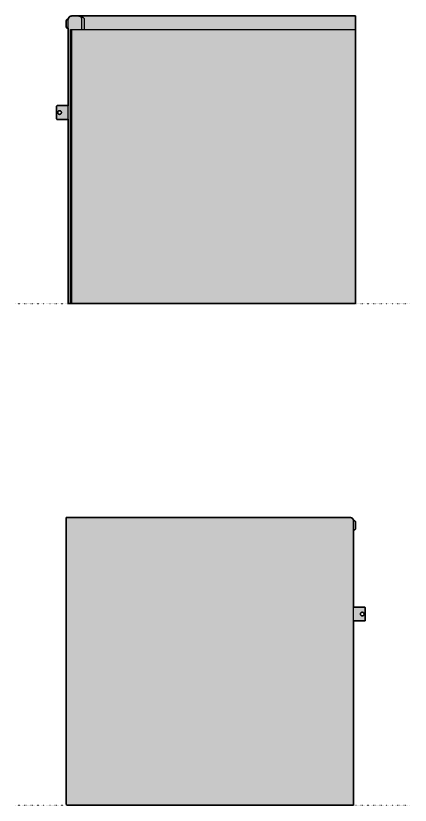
# Model space of a CAD drawing. Header units: millimetres. Extents: x 0 to 780, y -446 to 251.
# Drawn here: x 0 to 343, y -437 to 251 of the extents above; entities that cross this region are included whole.
import ezdxf

# ---------------------------------------------------------------- set-up
doc = ezdxf.new("R2010")
doc.units = ezdxf.units.MM
doc.linetypes.add('Dots', pattern=[1, 0, -1])
doc.layers.add('Blocks', color=7, linetype='Continuous')
doc.layers.add('Blocks$Fill', color=7, linetype='Continuous', true_color=0xffffff)
for name, color, linetype, lineweight, true_color in [('Blocks$Inner', 7, 'Continuous', 25, 0x007f00), ('Blocks$Outline', 7, 'Continuous', 35, 0xff3f3f), ('Groud', 7, 'Dots', 25, 0x243775)]:
    doc.layers.add(name, color=color, linetype=linetype, lineweight=lineweight, true_color=true_color)

# ---------------------------------------------------------------- blocks, each defined once
blk = doc.blocks.new('LBM Corner Table Lamp Back')
at = {"layer": 'Blocks$Fill'}
h = blk.add_hatch(color=256, dxfattribs=at)
h.paths.add_polyline_path([(44.22, 250.5), (44.22, 250.5), (44.21, 250.5), (44.2, 250.5), (44.2, 250.5), (44.19, 250.5), (44.18, 250.5), (44.18, 250.5), (44.17, 250.49), (44.16, 250.49), (44.16, 250.49), (44.15, 250.49), (44.14, 250.49), (44.13, 250.49), (44.13, 250.48), (44.12, 250.48), (44.11, 250.48), (44.11, 250.48), (44.1, 250.47), (44.09, 250.47), (44.09, 250.47), (44.08, 250.46), (44.07, 250.46), (44.07, 250.46), (44.06, 250.45), (44.05, 250.45), (44.05, 250.44), (44.04, 250.44), (44.04, 250.43), (44.03, 250.43), (44.02, 250.42), (44.02, 250.42), (44.01, 250.41), (44.01, 250.41), (44, 250.4), (44, 250.4), (43.99, 250.39), (43.99, 250.38), (43.98, 250.38), (43.98, 250.37), (43.97, 250.36), (43.97, 250.36), (43.97, 250.35), (43.96, 250.34), (43.96, 250.34), (43.95, 250.33), (43.95, 250.32), (43.95, 250.32), (43.95, 250.31), (43.94, 250.3), (43.94, 250.3), (43.94, 250.29), (43.94, 250.28), (43.93, 250.28), (43.93, 250.27), (43.93, 250.26), (43.93, 250.25), (43.93, 250.25), (43.93, 250.24), (43.93, 250.23), (43.93, 250.23), (43.92, 250.22), (43.92, 250.21), (43.92, 250.21), (43.92, 250.2), (43.92, 250.05), (43.92, 247.36), (43.92, 1), (43.92, 0.98), (43.93, 0.95), (43.93, 0.93), (43.93, 0.91), (43.93, 0.88), (43.93, 0.86), (43.94, 0.84), (43.94, 0.81), (43.95, 0.79), (43.95, 0.77), (43.96, 0.74), (43.96, 0.72), (43.97, 0.7), (43.98, 0.67), (43.99, 0.65), (44, 0.63), (44.01, 0.6), (44.02, 0.58), (44.03, 0.56), (44.04, 0.54), (44.05, 0.51), (44.06, 0.49), (44.08, 0.47), (44.09, 0.45), (44.1, 0.43), (44.12, 0.41), (44.14, 0.39), (44.15, 0.36), (44.17, 0.34), (44.19, 0.32), (44.21, 0.31), (44.22, 0.29), (44.24, 0.27), (44.26, 0.25), (44.28, 0.24), (44.3, 0.22), (44.31, 0.21), (44.33, 0.19), (44.35, 0.18), (44.37, 0.17), (44.39, 0.15), (44.41, 0.14), (44.44, 0.13), (44.46, 0.12), (44.48, 0.1), (44.5, 0.09), (44.52, 0.08), (44.55, 0.07), (44.57, 0.07), (44.59, 0.06), (44.62, 0.05), (44.64, 0.04), (44.66, 0.03), (44.69, 0.03), (44.71, 0.02), (44.73, 0.02), (44.76, 0.01), (44.78, 0.01), (44.81, 0.01), (44.83, 0), (44.85, 0), (44.88, 0), (44.9, 0), (44.92, 0), (291.92, 0), (293.92, 0), (293.92, 160.63), (293.93, 160.63), (293.93, 160.62), (293.93, 160.61), (293.93, 160.61), (293.93, 160.6), (293.93, 160.59), (293.93, 160.59), (293.93, 160.58), (293.94, 160.57), (293.94, 160.57), (293.94, 160.56), (293.94, 160.55), (293.95, 160.55), (293.95, 160.54), (293.95, 160.53), (293.95, 160.53), (293.96, 160.52), (293.96, 160.52), (293.96, 160.51), (293.97, 160.5), (293.97, 160.5), (293.98, 160.49), (293.98, 160.49), (293.98, 160.48), (293.99, 160.47), (293.99, 160.47), (294, 160.46), (294, 160.46), (294.01, 160.45), (294.01, 160.45), (294.02, 160.44), (294.02, 160.44), (294.03, 160.43), (294.03, 160.43), (294.04, 160.42), (294.05, 160.42), (294.05, 160.41), (294.06, 160.41), (294.06, 160.41), (294.07, 160.4), (294.08, 160.4), (294.08, 160.39), (294.09, 160.39), (294.09, 160.39), (294.1, 160.39), (294.11, 160.38), (294.11, 160.38), (294.12, 160.38), (294.13, 160.38), (294.13, 160.37), (294.14, 160.37), (294.15, 160.37), (294.15, 160.37), (294.16, 160.37), (294.17, 160.36), (294.17, 160.36), (294.18, 160.36), (294.19, 160.36), (294.19, 160.36), (294.2, 160.36), (294.21, 160.36), (294.21, 160.36), (294.22, 160.36), (294.22, 160.36), (303.42, 160.36), (303.44, 160.36), (303.45, 160.36), (303.46, 160.36), (303.47, 160.36), (303.48, 160.36), (303.49, 160.36), (303.5, 160.37), (303.52, 160.37), (303.53, 160.37), (303.54, 160.37), (303.55, 160.38), (303.56, 160.38), (303.57, 160.38), (303.59, 160.39), (303.6, 160.39), (303.61, 160.39), (303.62, 160.4), (303.63, 160.4), (303.64, 160.41), (303.65, 160.42), (303.66, 160.42), (303.68, 160.43), (303.69, 160.43), (303.7, 160.44), (303.71, 160.45), (303.72, 160.46), (303.73, 160.46), (303.74, 160.47), (303.75, 160.48), (303.76, 160.49), (303.77, 160.5), (303.78, 160.51), (303.79, 160.51), (303.8, 160.52), (303.8, 160.53), (303.81, 160.54), (303.82, 160.55), (303.83, 160.56), (303.84, 160.57), (303.84, 160.59), (303.85, 160.6), (303.86, 160.61), (303.86, 160.62), (303.87, 160.63), (303.87, 160.64), (303.88, 160.65), (303.88, 160.66), (303.89, 160.68), (303.89, 160.69), (303.9, 160.7), (303.9, 160.71), (303.9, 160.72), (303.91, 160.73), (303.91, 160.74), (303.91, 160.76), (303.92, 160.77), (303.92, 160.78), (303.92, 160.79), (303.92, 160.8), (303.92, 160.81), (303.92, 160.83), (303.92, 160.84), (303.92, 160.85), (303.92, 160.86), (303.92, 171.86), (303.92, 171.87), (303.92, 171.88), (303.92, 171.89), (303.92, 171.9), (303.92, 171.92), (303.92, 171.93), (303.92, 171.94), (303.92, 171.95), (303.91, 171.96), (303.91, 171.97), (303.91, 171.99), (303.9, 172), (303.9, 172.01), (303.9, 172.02), (303.89, 172.03), (303.89, 172.04), (303.88, 172.05), (303.88, 172.07), (303.87, 172.08), (303.87, 172.09), (303.86, 172.1), (303.86, 172.11), (303.85, 172.12), (303.84, 172.13), (303.84, 172.14), (303.83, 172.15), (303.82, 172.16), (303.81, 172.17), (303.8, 172.18), (303.8, 172.19), (303.79, 172.2), (303.78, 172.21), (303.77, 172.22), (303.76, 172.23), (303.75, 172.24), (303.74, 172.25), (303.73, 172.26), (303.72, 172.26), (303.71, 172.27), (303.7, 172.28), (303.69, 172.28), (303.68, 172.29), (303.66, 172.3), (303.65, 172.3), (303.64, 172.31), (303.63, 172.31), (303.62, 172.32), (303.61, 172.32), (303.6, 172.33), (303.59, 172.33), (303.57, 172.34), (303.56, 172.34), (303.55, 172.34), (303.54, 172.35), (303.53, 172.35), (303.52, 172.35), (303.5, 172.35), (303.49, 172.35), (303.48, 172.36), (303.47, 172.36), (303.46, 172.36), (303.45, 172.36), (303.44, 172.36), (303.42, 172.36), (294.22, 172.36), (294.22, 172.36), (294.21, 172.36), (294.2, 172.36), (294.2, 172.36), (294.19, 172.36), (294.18, 172.36), (294.18, 172.36), (294.17, 172.35), (294.16, 172.35), (294.16, 172.35), (294.15, 172.35), (294.14, 172.35), (294.14, 172.35), (294.13, 172.34), (294.12, 172.34), (294.12, 172.34), (294.11, 172.34), (294.1, 172.33), (294.1, 172.33), (294.09, 172.33), (294.08, 172.32), (294.08, 172.32), (294.07, 172.32), (294.06, 172.31), (294.06, 172.31), (294.05, 172.31), (294.05, 172.3), (294.04, 172.3), (294.03, 172.29), (294.03, 172.29), (294.02, 172.28), (294.02, 172.28), (294.01, 172.27), (294.01, 172.27), (294, 172.26), (294, 172.25), (293.99, 172.25), (293.99, 172.24), (293.98, 172.24), (293.98, 172.23), (293.97, 172.23), (293.97, 172.22), (293.97, 172.21), (293.96, 172.21), (293.96, 172.2), (293.96, 172.19), (293.95, 172.19), (293.95, 172.18), (293.95, 172.17), (293.94, 172.17), (293.94, 172.16), (293.94, 172.15), (293.94, 172.15), (293.93, 172.14), (293.93, 172.13), (293.93, 172.13), (293.93, 172.12), (293.93, 172.11), (293.93, 172.11), (293.93, 172.1), (293.93, 172.09), (293.93, 172.09), (293.92, 172.08), (293.92, 172.07), (293.92, 239.78), (293.93, 239.78), (293.93, 239.77), (293.93, 239.77), (293.93, 239.76), (293.93, 239.76), (293.93, 239.76), (293.93, 239.75), (293.93, 239.75), (293.93, 239.74), (293.93, 239.74), (293.93, 239.73), (293.94, 239.73), (293.94, 239.73), (293.94, 239.72), (293.94, 239.72), (293.94, 239.71), (293.95, 239.71), (293.95, 239.7), (293.95, 239.7), (293.95, 239.7), (293.96, 239.69), (293.96, 239.69), (293.96, 239.68), (293.96, 239.68), (293.97, 239.68), (293.97, 239.67), (293.97, 239.67), (293.98, 239.67), (293.98, 239.66), (293.98, 239.66), (293.99, 239.65), (293.99, 239.65), (293.99, 239.65), (294, 239.65), (294, 239.64), (294.01, 239.64), (294.01, 239.64), (294.01, 239.63), (294.02, 239.63), (294.02, 239.63), (294.03, 239.63), (294.03, 239.62), (294.03, 239.62), (294.04, 239.62), (294.04, 239.62), (294.05, 239.62), (294.05, 239.61), (294.06, 239.61), (294.06, 239.61), (294.06, 239.61), (294.07, 239.61), (294.07, 239.61), (294.08, 239.61), (294.08, 239.6), (294.09, 239.6), (294.09, 239.6), (294.09, 239.6), (294.1, 239.6), (294.1, 239.6), (294.11, 239.6), (294.11, 239.6), (294.12, 239.6), (294.12, 239.6), (294.12, 239.6), (294.27, 239.6), (294.3, 239.6), (294.33, 239.6), (294.36, 239.6), (294.39, 239.61), (294.42, 239.61), (294.44, 239.61), (294.47, 239.62), (294.5, 239.62), (294.53, 239.63), (294.56, 239.63), (294.59, 239.64), (294.62, 239.65), (294.65, 239.66), (294.68, 239.67), (294.71, 239.68), (294.73, 239.69), (294.76, 239.7), (294.79, 239.71), (294.82, 239.73), (294.85, 239.74), (294.88, 239.75), (294.9, 239.77), (294.93, 239.79), (294.96, 239.8), (294.98, 239.82), (295.01, 239.84), (295.04, 239.86), (295.06, 239.88), (295.09, 239.9), (295.11, 239.92), (295.13, 239.94), (295.16, 239.97), (295.18, 239.99), (295.2, 240.01), (295.22, 240.04), (295.24, 240.06), (295.26, 240.09), (295.28, 240.11), (295.3, 240.14), (295.32, 240.17), (295.34, 240.19), (295.35, 240.22), (295.37, 240.25), (295.38, 240.28), (295.4, 240.3), (295.41, 240.33), (295.42, 240.36), (295.44, 240.39), (295.45, 240.42), (295.46, 240.45), (295.47, 240.48), (295.48, 240.51), (295.48, 240.54), (295.49, 240.56), (295.5, 240.59), (295.5, 240.62), (295.51, 240.65), (295.51, 240.68), (295.52, 240.71), (295.52, 240.74), (295.52, 240.77), (295.52, 240.79), (295.52, 240.82), (295.52, 240.85), (295.52, 246.35), (295.52, 246.38), (295.52, 246.41), (295.52, 246.43), (295.52, 246.46), (295.52, 246.49), (295.51, 246.52), (295.51, 246.55), (295.5, 246.58), (295.5, 246.61), (295.49, 246.64), (295.48, 246.66), (295.48, 246.69), (295.47, 246.72), (295.46, 246.75), (295.45, 246.78), (295.44, 246.81), (295.42, 246.84), (295.41, 246.87), (295.4, 246.9), (295.38, 246.92), (295.37, 246.95), (295.35, 246.98), (295.34, 247.01), (295.32, 247.03), (295.3, 247.06), (295.28, 247.09), (295.26, 247.11), (295.24, 247.14), (295.22, 247.16), (295.2, 247.19), (295.18, 247.21), (295.16, 247.23), (295.13, 247.26), (295.11, 247.28), (295.09, 247.3), (295.06, 247.32), (295.04, 247.34), (295.01, 247.36), (294.98, 247.38), (294.96, 247.4), (294.93, 247.41), (294.9, 247.43), (294.88, 247.45), (294.85, 247.46), (294.82, 247.47), (294.79, 247.49), (294.76, 247.5), (294.73, 247.51), (294.71, 247.52), (294.68, 247.53), (294.65, 247.54), (294.62, 247.55), (294.59, 247.56), (294.56, 247.57), (294.53, 247.57), (294.5, 247.58), (294.47, 247.58), (294.44, 247.59), (294.42, 247.59), (294.39, 247.59), (294.36, 247.6), (294.33, 247.6), (294.3, 247.6), (294.27, 247.6), (294.12, 247.6), (294.12, 247.6), (294.12, 247.6), (294.11, 247.6), (294.11, 247.6), (294.1, 247.6), (294.1, 247.6), (294.09, 247.6), (294.09, 247.6), (294.08, 247.6), (294.08, 247.6), (294.08, 247.59), (294.07, 247.59), (294.07, 247.59), (294.06, 247.59), (294.06, 247.59), (294.05, 247.59), (294.05, 247.59), (294.04, 247.58), (294.04, 247.58), (294.04, 247.58), (294.03, 247.58), (294.03, 247.57), (294.02, 247.57), (294.02, 247.57), (294.01, 247.57), (294.01, 247.56), (294.01, 247.56), (294, 247.56), (294, 247.55), (293.99, 247.55), (293.99, 247.55), (293.99, 247.55), (293.98, 247.54), (293.98, 247.54), (293.98, 247.53), (293.97, 247.53), (293.97, 247.53), (293.97, 247.52), (293.96, 247.52), (293.96, 247.51), (293.96, 247.51), (293.95, 247.51), (293.95, 247.5), (293.95, 247.5), (293.95, 247.49), (293.95, 247.49), (293.94, 247.48), (293.94, 247.48), (293.94, 247.48), (293.94, 247.47), (293.94, 247.47), (293.93, 247.46), (293.93, 247.46), (293.93, 247.45), (293.93, 247.45), (293.93, 247.44), (293.93, 247.44), (293.93, 247.44), (293.93, 247.43), (293.93, 247.43), (293.93, 247.42), (293.92, 247.42), (293.92, 247.41), (293.92, 247.41), (293.92, 247.47), (293.92, 247.54), (293.92, 247.6), (293.91, 247.66), (293.9, 247.73), (293.89, 247.79), (293.88, 247.86), (293.87, 247.92), (293.86, 247.99), (293.84, 248.06), (293.83, 248.12), (293.81, 248.19), (293.79, 248.25), (293.77, 248.32), (293.75, 248.38), (293.72, 248.45), (293.7, 248.51), (293.67, 248.58), (293.64, 248.64), (293.61, 248.7), (293.58, 248.77), (293.54, 248.83), (293.51, 248.89), (293.47, 248.95), (293.43, 249.01), (293.39, 249.07), (293.35, 249.13), (293.31, 249.19), (293.26, 249.24), (293.22, 249.3), (293.17, 249.35), (293.12, 249.41), (293.07, 249.46), (293.02, 249.51), (292.97, 249.56), (292.92, 249.61), (292.86, 249.65), (292.81, 249.7), (292.75, 249.74), (292.69, 249.79), (292.64, 249.83), (292.58, 249.87), (292.52, 249.91), (292.46, 249.94), (292.4, 249.98), (292.34, 250.01), (292.27, 250.04), (292.21, 250.07), (292.15, 250.1), (292.08, 250.13), (292.02, 250.16), (291.96, 250.18), (291.89, 250.2), (291.83, 250.22), (291.77, 250.24), (291.7, 250.26), (291.64, 250.28), (291.57, 250.29), (291.51, 250.31), (291.45, 250.32), (291.38, 250.33), (291.32, 250.34), (291.26, 250.35), (291.19, 250.35), (290.38, 250.42), (289.56, 250.46), (288.74, 250.49), (287.92, 250.5)], flags=0)
h.paths.add_polyline_path([(301.42, 164.76), (301.23, 164.78), (301.16, 164.79), (301.1, 164.8), (301.06, 164.81), (301.03, 164.81), (301, 164.82), (300.97, 164.83), (300.94, 164.84), (300.91, 164.85), (300.87, 164.86), (300.84, 164.87), (300.81, 164.88), (300.78, 164.89), (300.75, 164.9), (300.72, 164.92), (300.69, 164.93), (300.66, 164.95), (300.64, 164.96), (300.61, 164.98), (300.58, 165), (300.55, 165.02), (300.52, 165.04), (300.5, 165.05), (300.47, 165.07), (300.45, 165.09), (300.42, 165.11), (300.39, 165.14), (300.37, 165.16), (300.34, 165.18), (300.32, 165.2), (300.29, 165.23), (300.27, 165.25), (300.25, 165.27), (300.23, 165.3), (300.2, 165.33), (300.18, 165.35), (300.16, 165.38), (300.14, 165.4), (300.12, 165.43), (300.1, 165.46), (300.08, 165.49), (300.07, 165.51), (300.05, 165.54), (300.03, 165.57), (300.01, 165.6), (300, 165.63), (299.98, 165.66), (299.97, 165.69), (299.95, 165.73), (299.94, 165.76), (299.93, 165.79), (299.92, 165.82), (299.91, 165.85), (299.9, 165.89), (299.89, 165.92), (299.88, 165.95), (299.87, 165.99), (299.86, 166.02), (299.85, 166.05), (299.85, 166.08), (299.84, 166.12), (299.84, 166.15), (299.83, 166.18), (299.83, 166.22), (299.83, 166.25), (299.83, 166.28), (299.82, 166.32), (299.82, 166.35), (299.82, 166.38), (299.83, 166.42), (299.83, 166.45), (299.83, 166.48), (299.83, 166.52), (299.84, 166.55), (299.84, 166.58), (299.84, 166.61), (299.85, 166.65), (299.86, 166.68), (299.86, 166.71), (299.87, 166.74), (299.88, 166.77), (299.89, 166.81), (299.9, 166.84), (299.91, 166.87), (299.92, 166.9), (299.93, 166.93), (299.94, 166.96), (299.95, 166.99), (299.97, 167.02), (299.98, 167.05), (299.99, 167.08), (300.01, 167.11), (300.03, 167.14), (300.04, 167.16), (300.06, 167.19), (300.08, 167.22), (300.09, 167.25), (300.11, 167.28), (300.13, 167.3), (300.15, 167.33), (300.17, 167.35), (300.19, 167.38), (300.21, 167.4), (300.23, 167.43), (300.26, 167.45), (300.28, 167.48), (300.3, 167.5), (300.33, 167.52), (300.35, 167.55), (300.38, 167.57), (300.4, 167.59), (300.43, 167.61), (300.46, 167.63), (300.48, 167.65), (300.51, 167.67), (300.54, 167.69), (300.57, 167.71), (300.6, 167.73), (300.63, 167.75), (300.65, 167.76), (300.68, 167.78), (300.71, 167.79), (300.75, 167.81), (300.78, 167.82), (300.81, 167.84), (300.84, 167.85), (300.87, 167.86), (300.9, 167.87), (300.94, 167.88), (300.97, 167.89), (301, 167.9), (301.03, 167.91), (301.07, 167.92), (301.1, 167.93), (301.13, 167.93), (301.17, 167.94), (301.2, 167.94), (301.23, 167.95), (301.27, 167.95), (301.3, 167.95), (301.33, 167.96), (301.37, 167.96), (301.4, 167.96), (301.43, 167.96), (301.47, 167.96), (301.5, 167.96), (301.53, 167.96), (301.57, 167.95), (301.6, 167.95), (301.63, 167.95), (301.66, 167.94), (301.7, 167.94), (301.73, 167.93), (301.76, 167.92), (301.79, 167.92), (301.83, 167.91), (301.86, 167.9), (301.89, 167.89), (301.92, 167.88), (301.95, 167.87), (301.98, 167.86), (302.01, 167.85), (302.04, 167.84), (302.07, 167.82), (302.1, 167.81), (302.13, 167.8), (302.16, 167.78), (302.19, 167.77), (302.21, 167.75), (302.24, 167.73), (302.27, 167.72), (302.3, 167.7), (302.33, 167.68), (302.35, 167.66), (302.38, 167.64), (302.41, 167.62), (302.43, 167.6), (302.46, 167.58), (302.48, 167.56), (302.51, 167.54), (302.53, 167.51), (302.56, 167.49), (302.58, 167.47), (302.6, 167.44), (302.62, 167.42), (302.65, 167.39), (302.67, 167.37), (302.69, 167.34), (302.71, 167.31), (302.73, 167.29), (302.75, 167.26), (302.77, 167.23), (302.78, 167.2), (302.8, 167.17), (302.82, 167.14), (302.84, 167.11), (302.85, 167.08), (302.87, 167.05), (302.88, 167.02), (302.89, 166.99), (302.91, 166.96), (302.92, 166.93), (302.93, 166.89), (302.94, 166.86), (302.95, 166.83), (302.96, 166.8), (302.97, 166.77), (302.98, 166.73), (302.99, 166.7), (302.99, 166.67), (303, 166.63), (303.01, 166.6), (303.01, 166.57), (303.01, 166.53), (303.02, 166.5), (303.02, 166.46), (303.02, 166.43), (303.02, 166.4), (303.02, 166.36), (303.02, 166.33), (303.02, 166.3), (303.02, 166.27), (303.02, 166.23), (303.02, 166.2), (303.01, 166.17), (303.01, 166.13), (303, 166.1), (303, 166.07), (302.99, 166.04), (302.98, 166.01), (302.98, 165.97), (302.97, 165.94), (302.96, 165.91), (302.95, 165.88), (302.94, 165.85), (302.93, 165.82), (302.92, 165.79), (302.91, 165.76), (302.89, 165.73), (302.88, 165.7), (302.87, 165.67), (302.85, 165.64), (302.84, 165.61), (302.82, 165.58), (302.81, 165.55), (302.79, 165.52), (302.77, 165.5), (302.75, 165.47), (302.74, 165.44), (302.72, 165.42), (302.7, 165.39), (302.68, 165.36), (302.65, 165.34), (302.63, 165.31), (302.61, 165.29), (302.59, 165.26), (302.57, 165.24), (302.54, 165.22), (302.52, 165.19), (302.49, 165.17), (302.47, 165.15), (302.44, 165.13), (302.42, 165.1), (302.39, 165.08), (302.36, 165.06), (302.34, 165.04), (302.31, 165.02), (302.28, 165.01), (302.25, 164.99), (302.22, 164.97), (302.19, 164.95), (302.16, 164.94), (302.13, 164.92), (302.1, 164.91), (302.07, 164.89), (302.04, 164.88), (302.01, 164.87), (301.97, 164.85), (301.94, 164.84), (301.91, 164.83), (301.88, 164.82), (301.85, 164.82), (301.82, 164.81), (301.79, 164.8), (301.77, 164.8), (301.71, 164.79), (301.65, 164.78), (301.54, 164.77)], flags=0)
at = {"layer": 'Blocks$Inner'}
for p, q in [((287.92, 250.5), (44.22, 250.5)), ((293.92, 247.4), (293.92, 247.36)), ((294.27, 247.6), (294.12, 247.6)), ((295.52, 240.85), (295.52, 246.35)), ((294.12, 239.6), (294.27, 239.6)), ((303.42, 172.36), (294.22, 172.36)), ((303.92, 160.86), (303.92, 171.86)), ((294.22, 160.36), (303.42, 160.36))]:
    blk.add_line(p, q, dxfattribs=at)
for points in [[(43.92, 250.2), (43.92, 250.05), (43.92, 247.36), (43.92, 1)], [(44.92, 0), (291.92, 0), (293.92, 0), (293.92, 247.36)]]:
    blk.add_lwpolyline(points, dxfattribs=at)
for centre, radius, start, end in [((44.22, 250.2), 0.3, 90, 180), ((287.92, 214.25), 36.25, 84.82342, 90), ((291.1, 249.35), 1, 84.84011, 95.15989), ((290.92, 247.36), 3, 0, 84.82342), ((294.12, 247.4), 0.2, 90, 180), ((294.27, 246.35), 1.25, 0, 90), ((294.27, 240.85), 1.25, 270, 360), ((294.12, 239.8), 0.2, 180, 270), ((294.22, 172.06), 0.3, 90, 180), ((303.42, 171.86), 0.5, 0, 90), ((294.22, 160.66), 0.3, 180, 270), ((303.42, 160.86), 0.5, 270, 0), ((44.92, 1), 1, 225.573, 270)]:
    blk.add_arc(centre, radius, start, end, dxfattribs=at)
blk.add_rational_spline([(291.01, 250.35), (289.47, 250.5), (287.92, 250.5)], [0.965546199976, 0.981619651615, 1], degree=2, dxfattribs=at)
for points, knots in [([(301.42, 164.76), (301.25, 164.78), (300.9, 164.81), (300.42, 165.08), (300.06, 165.47), (299.84, 165.97), (299.8, 166.52), (299.94, 167.03), (300.24, 167.48), (300.67, 167.81), (301.19, 167.97), (301.73, 167.96), (302.23, 167.77), (302.65, 167.44), (302.94, 166.97), (303.05, 166.44), (302.99, 165.9), (302.76, 165.42), (302.38, 165.04), (301.91, 164.8), (301.58, 164.77), (301.42, 164.76)], [0, 0, 0, 0, 0.052378, 0.10471, 0.158226, 0.212582, 0.265684, 0.317457, 0.369758, 0.423663, 0.47788, 0.530473, 0.582071, 0.634814, 0.68907, 0.742896, 0.795074, 0.846908, 0.900132, 0.954501, 1, 1, 1, 1]), ([(43.92, 1), (43.92, 0.87), (43.95, 0.75), (44.05, 0.51), (44.12, 0.39), (44.22, 0.29)], [1248.898735, 1248.898735, 1248.898735, 1248.898735, 1249.398735, 1249.398735, 1249.898735, 1249.898735, 1249.898735, 1249.898735])]:
    blk.add_open_spline(points, degree=3, knots=knots, dxfattribs=at)
at = {"layer": 'Blocks$Outline'}
for points in [[(43.92, 250.2), (43.92, 250.05)], [(43.92, 250.05), (43.92, 247.36)], [(43.92, 247.36), (43.92, 1)], [(287.92, 250.5), (44.22, 250.5)], [(294.27, 247.6), (294.12, 247.6)], [(295.52, 240.85), (295.52, 246.35)], [(293.92, 172.07), (293.92, 239.78)], [(294.12, 239.6), (294.27, 239.6)], [(303.42, 172.36), (294.22, 172.36)], [(303.92, 160.86), (303.92, 171.86)], [(293.92, 0), (293.92, 160.63)], [(294.22, 160.36), (303.42, 160.36)], [(44.92, 0), (291.92, 0)], [(291.92, 0), (293.92, 0)]]:
    blk.add_lwpolyline(points, dxfattribs=at)
for points, weights in [([(44.22, 250.5), (43.92, 250.5), (43.92, 250.2)], [1, 0.707106781187, 1]), ([(291.19, 250.35), (289.56, 250.5), (287.92, 250.5)], [1, 0.99897981865, 1]), ([(293.92, 247.41), (293.88, 250.11), (291.19, 250.35)], [0.994321300551, 0.741188379598, 1]), ([(294.12, 247.6), (293.93, 247.6), (293.92, 247.41)], [1, 0.716238956911, 0.982305116385]), ([(295.52, 246.35), (295.52, 247.6), (294.27, 247.6)], [1, 0.707106781187, 1]), ([(294.27, 239.6), (295.52, 239.6), (295.52, 240.85)], [1, 0.707106781187, 1]), ([(293.92, 239.78), (293.94, 239.6), (294.12, 239.6)], [0.965732276597, 0.725380782356, 1]), ([(294.22, 172.36), (293.94, 172.36), (293.92, 172.07)], [1, 0.716258145059, 0.982269135687]), ([(303.92, 171.86), (303.92, 172.36), (303.42, 172.36)], [1, 0.707106781187, 1]), ([(293.92, 160.63), (293.95, 160.36), (294.22, 160.36)], [0.965728302682, 0.725383052621, 1]), ([(303.42, 160.36), (303.92, 160.36), (303.92, 160.86)], [1, 0.707106781187, 1]), ([(44.22, 0.29), (44.52, 0), (44.92, 0)], [1, 0.925781519273, 1])]:
    blk.add_rational_spline(points, weights, degree=2, dxfattribs=at)
for points, knots in [([(301.42, 164.76), (301.25, 164.78), (300.9, 164.81), (300.42, 165.08), (300.06, 165.47), (299.84, 165.97), (299.8, 166.52), (299.94, 167.03), (300.24, 167.48), (300.67, 167.81), (301.19, 167.97), (301.73, 167.96), (302.23, 167.77), (302.65, 167.44), (302.94, 166.97), (303.05, 166.44), (302.99, 165.9), (302.76, 165.42), (302.38, 165.04), (301.91, 164.8), (301.58, 164.77), (301.42, 164.76)], [0, 0, 0, 0, 0.052378, 0.10471, 0.158226, 0.212582, 0.265684, 0.317457, 0.369758, 0.423663, 0.47788, 0.530473, 0.582071, 0.634814, 0.68907, 0.742896, 0.795074, 0.846908, 0.900132, 0.954501, 1, 1, 1, 1]), ([(43.92, 1), (43.92, 0.87), (43.95, 0.75), (44.05, 0.51), (44.12, 0.39), (44.22, 0.29)], [-1, -1, -1, -1, -0.5, -0.5, 0, 0, 0, 0])]:
    blk.add_open_spline(points, degree=3, knots=knots, dxfattribs=at)
blk = doc.blocks.new('LBM Corner Table Lamp Front')
at = {"layer": 'Blocks$Fill'}
h = blk.add_hatch(color=256, dxfattribs=at)
h.paths.add_polyline_path([(45.55, 0), (47.55, 0), (48.55, 0), (294.55, 0), (294.58, 0), (294.6, 0), (294.62, 0), (294.64, 0), (294.67, 0.01), (294.69, 0.01), (294.71, 0.01), (294.74, 0.02), (294.76, 0.02), (294.78, 0.03), (294.81, 0.03), (294.83, 0.04), (294.85, 0.05), (294.88, 0.05), (294.9, 0.06), (294.92, 0.07), (294.95, 0.08), (294.97, 0.09), (294.99, 0.1), (295.01, 0.11), (295.04, 0.12), (295.06, 0.14), (295.08, 0.15), (295.1, 0.16), (295.12, 0.18), (295.14, 0.19), (295.16, 0.21), (295.19, 0.22), (295.2, 0.24), (295.22, 0.26), (295.24, 0.27), (295.26, 0.29), (295.28, 0.31), (295.3, 0.33), (295.31, 0.35), (295.33, 0.37), (295.35, 0.39), (295.36, 0.41), (295.38, 0.43), (295.39, 0.45), (295.41, 0.47), (295.42, 0.5), (295.43, 0.52), (295.44, 0.54), (295.45, 0.56), (295.47, 0.59), (295.48, 0.61), (295.48, 0.63), (295.49, 0.66), (295.5, 0.68), (295.51, 0.7), (295.52, 0.72), (295.52, 0.75), (295.53, 0.77), (295.53, 0.79), (295.54, 0.82), (295.54, 0.84), (295.55, 0.86), (295.55, 0.89), (295.55, 0.91), (295.55, 0.93), (295.55, 0.96), (295.55, 0.98), (295.55, 1), (295.55, 238.5), (295.55, 247.36), (295.55, 250.05), (295.55, 250.2), (295.55, 250.21), (295.55, 250.21), (295.55, 250.22), (295.55, 250.23), (295.55, 250.23), (295.55, 250.24), (295.55, 250.25), (295.55, 250.25), (295.55, 250.26), (295.55, 250.27), (295.55, 250.28), (295.54, 250.28), (295.54, 250.29), (295.54, 250.3), (295.54, 250.3), (295.53, 250.31), (295.53, 250.32), (295.53, 250.32), (295.52, 250.33), (295.52, 250.34), (295.52, 250.34), (295.51, 250.35), (295.51, 250.36), (295.51, 250.36), (295.5, 250.37), (295.5, 250.38), (295.49, 250.38), (295.49, 250.39), (295.48, 250.4), (295.48, 250.4), (295.47, 250.41), (295.47, 250.41), (295.46, 250.42), (295.46, 250.42), (295.45, 250.43), (295.44, 250.43), (295.44, 250.44), (295.43, 250.44), (295.43, 250.45), (295.42, 250.45), (295.41, 250.46), (295.41, 250.46), (295.4, 250.46), (295.39, 250.47), (295.39, 250.47), (295.38, 250.47), (295.37, 250.48), (295.37, 250.48), (295.36, 250.48), (295.35, 250.48), (295.34, 250.49), (295.34, 250.49), (295.33, 250.49), (295.32, 250.49), (295.32, 250.49), (295.31, 250.49), (295.3, 250.5), (295.3, 250.5), (295.29, 250.5), (295.28, 250.5), (295.27, 250.5), (295.27, 250.5), (295.26, 250.5), (295.25, 250.5), (51.55, 250.5), (50.74, 250.49), (49.92, 250.46), (49.1, 250.42), (48.28, 250.35), (48.22, 250.35), (48.16, 250.34), (48.1, 250.33), (48.03, 250.32), (47.97, 250.31), (47.9, 250.29), (47.84, 250.28), (47.78, 250.26), (47.71, 250.24), (47.65, 250.22), (47.58, 250.2), (47.52, 250.18), (47.46, 250.16), (47.39, 250.13), (47.33, 250.1), (47.27, 250.07), (47.21, 250.04), (47.14, 250.01), (47.08, 249.98), (47.02, 249.94), (46.96, 249.91), (46.9, 249.87), (46.84, 249.83), (46.79, 249.79), (46.73, 249.74), (46.67, 249.7), (46.62, 249.65), (46.56, 249.61), (46.51, 249.56), (46.46, 249.51), (46.41, 249.46), (46.36, 249.41), (46.31, 249.35), (46.26, 249.3), (46.22, 249.24), (46.17, 249.19), (46.13, 249.13), (46.09, 249.07), (46.05, 249.01), (46.01, 248.95), (45.97, 248.89), (45.94, 248.83), (45.9, 248.77), (45.87, 248.7), (45.84, 248.64), (45.81, 248.58), (45.78, 248.51), (45.76, 248.45), (45.73, 248.38), (45.71, 248.32), (45.69, 248.25), (45.67, 248.19), (45.65, 248.12), (45.64, 248.06), (45.62, 247.99), (45.61, 247.92), (45.6, 247.86), (45.59, 247.79), (45.58, 247.73), (45.57, 247.66), (45.56, 247.6), (45.56, 247.54), (45.56, 247.47), (45.55, 247.41), (45.55, 247.41), (45.55, 247.42), (45.55, 247.42), (45.55, 247.43), (45.55, 247.43), (45.55, 247.44), (45.55, 247.44), (45.55, 247.44), (45.55, 247.45), (45.55, 247.45), (45.55, 247.46), (45.54, 247.46), (45.54, 247.47), (45.54, 247.47), (45.54, 247.48), (45.54, 247.48), (45.54, 247.48), (45.53, 247.49), (45.53, 247.49), (45.53, 247.5), (45.53, 247.5), (45.52, 247.51), (45.52, 247.51), (45.52, 247.51), (45.52, 247.52), (45.51, 247.52), (45.51, 247.53), (45.51, 247.53), (45.5, 247.53), (45.5, 247.54), (45.5, 247.54), (45.49, 247.55), (45.49, 247.55), (45.49, 247.55), (45.48, 247.55), (45.48, 247.56), (45.47, 247.56), (45.47, 247.56), (45.47, 247.57), (45.46, 247.57), (45.46, 247.57), (45.45, 247.57), (45.45, 247.58), (45.44, 247.58), (45.44, 247.58), (45.44, 247.58), (45.43, 247.59), (45.43, 247.59), (45.42, 247.59), (45.42, 247.59), (45.41, 247.59), (45.41, 247.59), (45.4, 247.59), (45.4, 247.6), (45.39, 247.6), (45.39, 247.6), (45.39, 247.6), (45.38, 247.6), (45.38, 247.6), (45.37, 247.6), (45.37, 247.6), (45.36, 247.6), (45.36, 247.6), (45.35, 247.6), (45.2, 247.6), (45.18, 247.6), (45.15, 247.6), (45.12, 247.6), (45.09, 247.59), (45.06, 247.59), (45.04, 247.59), (45.01, 247.58), (44.98, 247.58), (44.95, 247.57), (44.92, 247.57), (44.89, 247.56), (44.86, 247.55), (44.83, 247.54), (44.8, 247.53), (44.77, 247.52), (44.74, 247.51), (44.72, 247.5), (44.69, 247.49), (44.66, 247.47), (44.63, 247.46), (44.6, 247.45), (44.58, 247.43), (44.55, 247.41), (44.52, 247.4), (44.49, 247.38), (44.47, 247.36), (44.44, 247.34), (44.42, 247.32), (44.39, 247.3), (44.37, 247.28), (44.34, 247.26), (44.32, 247.23), (44.3, 247.21), (44.28, 247.19), (44.26, 247.16), (44.23, 247.14), (44.21, 247.11), (44.2, 247.09), (44.18, 247.06), (44.16, 247.03), (44.14, 247.01), (44.12, 246.98), (44.11, 246.95), (44.09, 246.92), (44.08, 246.9), (44.07, 246.87), (44.05, 246.84), (44.04, 246.81), (44.03, 246.78), (44.02, 246.75), (44.01, 246.72), (44, 246.69), (44, 246.66), (43.99, 246.64), (43.98, 246.61), (43.98, 246.58), (43.97, 246.55), (43.97, 246.52), (43.96, 246.49), (43.96, 246.46), (43.96, 246.43), (43.96, 246.41), (43.96, 246.38), (43.95, 246.35), (43.95, 240.85), (43.96, 240.82), (43.96, 240.79), (43.96, 240.77), (43.96, 240.74), (43.96, 240.71), (43.97, 240.68), (43.97, 240.65), (43.98, 240.62), (43.98, 240.59), (43.99, 240.56), (44, 240.54), (44, 240.51), (44.01, 240.48), (44.02, 240.45), (44.03, 240.42), (44.04, 240.39), (44.05, 240.36), (44.07, 240.33), (44.08, 240.3), (44.09, 240.28), (44.11, 240.25), (44.12, 240.22), (44.14, 240.19), (44.16, 240.17), (44.18, 240.14), (44.2, 240.11), (44.21, 240.09), (44.23, 240.06), (44.26, 240.04), (44.28, 240.01), (44.3, 239.99), (44.32, 239.97), (44.34, 239.94), (44.37, 239.92), (44.39, 239.9), (44.42, 239.88), (44.44, 239.86), (44.47, 239.84), (44.49, 239.82), (44.52, 239.8), (44.55, 239.79), (44.58, 239.77), (44.6, 239.75), (44.63, 239.74), (44.66, 239.73), (44.69, 239.71), (44.72, 239.7), (44.74, 239.69), (44.77, 239.68), (44.8, 239.67), (44.83, 239.66), (44.86, 239.65), (44.89, 239.64), (44.92, 239.63), (44.95, 239.63), (44.98, 239.62), (45.01, 239.62), (45.04, 239.61), (45.06, 239.61), (45.09, 239.61), (45.12, 239.6), (45.15, 239.6), (45.18, 239.6), (45.2, 239.6), (45.35, 239.6), (45.36, 239.6), (45.36, 239.6), (45.37, 239.6), (45.37, 239.6), (45.38, 239.6), (45.38, 239.6), (45.38, 239.6), (45.39, 239.6), (45.39, 239.6), (45.4, 239.6), (45.4, 239.61), (45.41, 239.61), (45.41, 239.61), (45.42, 239.61), (45.42, 239.61), (45.42, 239.61), (45.43, 239.61), (45.43, 239.62), (45.44, 239.62), (45.44, 239.62), (45.45, 239.62), (45.45, 239.62), (45.45, 239.63), (45.46, 239.63), (45.46, 239.63), (45.47, 239.63), (45.47, 239.64), (45.47, 239.64), (45.48, 239.64), (45.48, 239.65), (45.49, 239.65), (45.49, 239.65), (45.49, 239.65), (45.5, 239.66), (45.5, 239.66), (45.5, 239.67), (45.51, 239.67), (45.51, 239.67), (45.51, 239.68), (45.52, 239.68), (45.52, 239.68), (45.52, 239.69), (45.52, 239.69), (45.53, 239.7), (45.53, 239.7), (45.53, 239.7), (45.53, 239.71), (45.53, 239.71), (45.54, 239.72), (45.54, 239.72), (45.54, 239.73), (45.54, 239.73), (45.54, 239.73), (45.55, 239.74), (45.55, 239.74), (45.55, 239.75), (45.55, 239.75), (45.55, 239.76), (45.55, 239.76), (45.55, 239.76), (45.55, 239.77), (45.55, 239.77), (45.55, 239.78), (45.55, 239.78), (45.55, 172.07), (45.55, 172.08), (45.55, 172.09), (45.55, 172.09), (45.55, 172.1), (45.55, 172.11), (45.55, 172.11), (45.55, 172.12), (45.55, 172.13), (45.55, 172.13), (45.54, 172.14), (45.54, 172.15), (45.54, 172.15), (45.54, 172.16), (45.53, 172.17), (45.53, 172.17), (45.53, 172.18), (45.53, 172.19), (45.52, 172.19), (45.52, 172.2), (45.52, 172.21), (45.51, 172.21), (45.51, 172.22), (45.5, 172.23), (45.5, 172.23), (45.5, 172.24), (45.49, 172.24), (45.49, 172.25), (45.48, 172.25), (45.48, 172.26), (45.47, 172.27), (45.47, 172.27), (45.46, 172.28), (45.46, 172.28), (45.45, 172.29), (45.44, 172.29), (45.44, 172.3), (45.43, 172.3), (45.43, 172.31), (45.42, 172.31), (45.41, 172.31), (45.41, 172.32), (45.4, 172.32), (45.39, 172.32), (45.39, 172.33), (45.38, 172.33), (45.38, 172.33), (45.37, 172.34), (45.36, 172.34), (45.36, 172.34), (45.35, 172.34), (45.34, 172.35), (45.33, 172.35), (45.33, 172.35), (45.32, 172.35), (45.31, 172.35), (45.31, 172.35), (45.3, 172.36), (45.29, 172.36), (45.29, 172.36), (45.28, 172.36), (45.27, 172.36), (45.27, 172.36), (45.26, 172.36), (45.25, 172.36), (36.05, 172.36), (36.04, 172.36), (36.03, 172.36), (36.02, 172.36), (36.01, 172.36), (36, 172.36), (35.99, 172.35), (35.98, 172.35), (35.96, 172.35), (35.95, 172.35), (35.94, 172.35), (35.93, 172.34), (35.92, 172.34), (35.91, 172.34), (35.89, 172.33), (35.88, 172.33), (35.87, 172.32), (35.86, 172.32), (35.85, 172.31), (35.84, 172.31), (35.83, 172.3), (35.81, 172.3), (35.8, 172.29), (35.79, 172.28), (35.78, 172.28), (35.77, 172.27), (35.76, 172.26), (35.75, 172.26), (35.74, 172.25), (35.73, 172.24), (35.72, 172.23), (35.71, 172.22), (35.7, 172.21), (35.69, 172.2), (35.68, 172.19), (35.67, 172.18), (35.67, 172.17), (35.66, 172.16), (35.65, 172.15), (35.64, 172.14), (35.64, 172.13), (35.63, 172.12), (35.62, 172.11), (35.62, 172.1), (35.61, 172.09), (35.61, 172.08), (35.6, 172.07), (35.59, 172.05), (35.59, 172.04), (35.59, 172.03), (35.58, 172.02), (35.58, 172.01), (35.57, 172), (35.57, 171.99), (35.57, 171.97), (35.57, 171.96), (35.56, 171.95), (35.56, 171.94), (35.56, 171.93), (35.56, 171.92), (35.56, 171.9), (35.56, 171.89), (35.56, 171.88), (35.55, 171.87), (35.55, 171.86), (35.55, 160.86), (35.55, 160.85), (35.56, 160.84), (35.56, 160.83), (35.56, 160.81), (35.56, 160.8), (35.56, 160.79), (35.56, 160.78), (35.56, 160.77), (35.57, 160.76), (35.57, 160.74), (35.57, 160.73), (35.57, 160.72), (35.58, 160.71), (35.58, 160.7), (35.59, 160.69), (35.59, 160.68), (35.59, 160.66), (35.6, 160.65), (35.61, 160.64), (35.61, 160.63), (35.62, 160.62), (35.62, 160.61), (35.63, 160.6), (35.64, 160.59), (35.64, 160.57), (35.65, 160.56), (35.66, 160.55), (35.67, 160.54), (35.67, 160.53), (35.68, 160.52), (35.69, 160.51), (35.7, 160.51), (35.71, 160.5), (35.72, 160.49), (35.73, 160.48), (35.74, 160.47), (35.75, 160.46), (35.76, 160.46), (35.77, 160.45), (35.78, 160.44), (35.79, 160.43), (35.8, 160.43), (35.81, 160.42), (35.83, 160.42), (35.84, 160.41), (35.85, 160.4), (35.86, 160.4), (35.87, 160.39), (35.88, 160.39), (35.89, 160.39), (35.91, 160.38), (35.92, 160.38), (35.93, 160.38), (35.94, 160.37), (35.95, 160.37), (35.96, 160.37), (35.98, 160.37), (35.99, 160.36), (36, 160.36), (36.01, 160.36), (36.02, 160.36), (36.03, 160.36), (36.04, 160.36), (36.05, 160.36), (45.25, 160.36), (45.26, 160.36), (45.27, 160.36), (45.27, 160.36), (45.28, 160.36), (45.29, 160.36), (45.29, 160.36), (45.3, 160.36), (45.31, 160.36), (45.31, 160.37), (45.32, 160.37), (45.33, 160.37), (45.33, 160.37), (45.34, 160.37), (45.35, 160.37), (45.36, 160.38), (45.36, 160.38), (45.37, 160.38), (45.38, 160.38), (45.38, 160.39), (45.39, 160.39), (45.39, 160.39), (45.4, 160.4), (45.41, 160.4), (45.41, 160.4), (45.42, 160.41), (45.43, 160.41), (45.43, 160.42), (45.44, 160.42), (45.44, 160.43), (45.45, 160.43), (45.46, 160.44), (45.46, 160.44), (45.47, 160.45), (45.47, 160.45), (45.48, 160.46), (45.48, 160.46), (45.49, 160.47), (45.49, 160.47), (45.5, 160.48), (45.5, 160.49), (45.5, 160.49), (45.51, 160.5), (45.51, 160.51), (45.52, 160.51), (45.52, 160.52), (45.52, 160.53), (45.53, 160.53), (45.53, 160.54), (45.53, 160.55), (45.53, 160.55), (45.54, 160.56), (45.54, 160.57), (45.54, 160.57), (45.54, 160.58), (45.55, 160.59), (45.55, 160.59), (45.55, 160.6), (45.55, 160.61), (45.55, 160.61), (45.55, 160.62), (45.55, 160.63), (45.55, 160.63), (45.55, 160.64), (45.55, 160.65), (45.55, 0.29)], flags=0)
h.paths.add_polyline_path([(39.65, 166.36), (39.63, 166.16), (39.62, 166.1), (39.61, 166.03), (39.61, 166), (39.6, 165.97), (39.59, 165.93), (39.59, 165.9), (39.58, 165.87), (39.57, 165.84), (39.56, 165.81), (39.55, 165.78), (39.54, 165.75), (39.52, 165.72), (39.51, 165.69), (39.5, 165.66), (39.48, 165.63), (39.46, 165.6), (39.45, 165.57), (39.43, 165.54), (39.41, 165.51), (39.4, 165.49), (39.38, 165.46), (39.36, 165.43), (39.34, 165.41), (39.32, 165.38), (39.3, 165.35), (39.28, 165.33), (39.26, 165.3), (39.23, 165.28), (39.21, 165.25), (39.19, 165.23), (39.16, 165.21), (39.14, 165.18), (39.11, 165.16), (39.09, 165.14), (39.06, 165.12), (39.04, 165.1), (39.01, 165.08), (38.98, 165.06), (38.96, 165.04), (38.93, 165.02), (38.9, 165), (38.87, 164.98), (38.84, 164.97), (38.81, 164.95), (38.78, 164.93), (38.75, 164.92), (38.72, 164.9), (38.69, 164.89), (38.66, 164.88), (38.62, 164.86), (38.59, 164.85), (38.56, 164.84), (38.53, 164.83), (38.49, 164.82), (38.46, 164.81), (38.43, 164.8), (38.4, 164.8), (38.36, 164.79), (38.33, 164.78), (38.3, 164.78), (38.26, 164.77), (38.23, 164.77), (38.2, 164.77), (38.16, 164.76), (38.13, 164.76), (38.1, 164.76), (38.06, 164.76), (38.03, 164.76), (38, 164.76), (37.96, 164.76), (37.93, 164.76), (37.9, 164.77), (37.86, 164.77), (37.83, 164.77), (37.8, 164.78), (37.77, 164.79), (37.73, 164.79), (37.7, 164.8), (37.67, 164.81), (37.64, 164.81), (37.61, 164.82), (37.58, 164.83), (37.55, 164.84), (37.52, 164.85), (37.49, 164.86), (37.45, 164.88), (37.43, 164.89), (37.4, 164.9), (37.37, 164.92), (37.34, 164.93), (37.31, 164.94), (37.28, 164.96), (37.25, 164.98), (37.22, 164.99), (37.19, 165.01), (37.17, 165.03), (37.14, 165.05), (37.11, 165.07), (37.09, 165.09), (37.06, 165.11), (37.04, 165.13), (37.01, 165.15), (36.99, 165.17), (36.96, 165.19), (36.94, 165.21), (36.91, 165.24), (36.89, 165.26), (36.87, 165.29), (36.84, 165.31), (36.82, 165.34), (36.8, 165.36), (36.78, 165.39), (36.76, 165.42), (36.74, 165.45), (36.72, 165.47), (36.7, 165.5), (36.69, 165.53), (36.67, 165.56), (36.65, 165.59), (36.64, 165.62), (36.62, 165.65), (36.61, 165.68), (36.59, 165.71), (36.58, 165.74), (36.57, 165.77), (36.55, 165.81), (36.54, 165.84), (36.53, 165.87), (36.52, 165.9), (36.51, 165.94), (36.5, 165.97), (36.5, 166), (36.49, 166.04), (36.48, 166.07), (36.48, 166.1), (36.47, 166.14), (36.47, 166.17), (36.46, 166.2), (36.46, 166.24), (36.46, 166.27), (36.46, 166.3), (36.46, 166.33), (36.45, 166.37), (36.46, 166.4), (36.46, 166.43), (36.46, 166.47), (36.46, 166.5), (36.46, 166.53), (36.47, 166.57), (36.47, 166.6), (36.48, 166.63), (36.48, 166.66), (36.49, 166.7), (36.5, 166.73), (36.51, 166.76), (36.51, 166.79), (36.52, 166.82), (36.53, 166.85), (36.54, 166.88), (36.55, 166.92), (36.57, 166.95), (36.58, 166.98), (36.59, 167.01), (36.6, 167.04), (36.62, 167.06), (36.63, 167.09), (36.65, 167.12), (36.66, 167.15), (36.68, 167.18), (36.7, 167.21), (36.72, 167.23), (36.73, 167.26), (36.75, 167.29), (36.77, 167.32), (36.79, 167.34), (36.81, 167.37), (36.83, 167.39), (36.86, 167.42), (36.88, 167.44), (36.9, 167.47), (36.92, 167.49), (36.95, 167.51), (36.97, 167.54), (37, 167.56), (37.02, 167.58), (37.05, 167.6), (37.07, 167.62), (37.1, 167.64), (37.13, 167.66), (37.16, 167.68), (37.18, 167.7), (37.21, 167.72), (37.24, 167.74), (37.27, 167.75), (37.3, 167.77), (37.33, 167.79), (37.36, 167.8), (37.39, 167.82), (37.42, 167.83), (37.46, 167.84), (37.49, 167.86), (37.52, 167.87), (37.55, 167.88), (37.58, 167.89), (37.62, 167.9), (37.65, 167.91), (37.68, 167.92), (37.72, 167.92), (37.75, 167.93), (37.78, 167.94), (37.82, 167.94), (37.85, 167.95), (37.88, 167.95), (37.92, 167.95), (37.95, 167.96), (37.98, 167.96), (38.02, 167.96), (38.05, 167.96), (38.08, 167.96), (38.12, 167.96), (38.15, 167.96), (38.18, 167.95), (38.21, 167.95), (38.25, 167.95), (38.28, 167.94), (38.31, 167.94), (38.34, 167.93), (38.38, 167.93), (38.41, 167.92), (38.44, 167.91), (38.47, 167.9), (38.5, 167.89), (38.54, 167.89), (38.57, 167.88), (38.6, 167.86), (38.63, 167.85), (38.66, 167.84), (38.69, 167.83), (38.72, 167.82), (38.75, 167.8), (38.78, 167.79), (38.8, 167.77), (38.83, 167.76), (38.86, 167.74), (38.89, 167.72), (38.92, 167.71), (38.94, 167.69), (38.97, 167.67), (39, 167.65), (39.02, 167.63), (39.05, 167.61), (39.08, 167.59), (39.1, 167.57), (39.13, 167.55), (39.15, 167.52), (39.17, 167.5), (39.2, 167.48), (39.22, 167.45), (39.24, 167.43), (39.27, 167.4), (39.29, 167.38), (39.31, 167.35), (39.33, 167.33), (39.35, 167.3), (39.37, 167.27), (39.39, 167.24), (39.41, 167.22), (39.43, 167.19), (39.44, 167.16), (39.46, 167.13), (39.48, 167.1), (39.49, 167.07), (39.51, 167.04), (39.52, 167), (39.53, 166.97), (39.55, 166.94), (39.56, 166.91), (39.57, 166.88), (39.58, 166.84), (39.59, 166.81), (39.6, 166.78), (39.6, 166.76), (39.61, 166.73), (39.61, 166.7), (39.62, 166.64), (39.63, 166.59), (39.64, 166.47)], flags=0)
at = {"layer": 'Blocks$Inner'}
for p, q in [((45.35, 247.6), (45.2, 247.6)), ((51.55, 250.5), (295.25, 250.5)), ((57.55, 238.5), (57.55, 247.36)), ((59.55, 247.36), (59.55, 238.5)), ((43.95, 246.35), (43.95, 240.85)), ((45.2, 239.6), (45.35, 239.6)), ((48.55, 238.5), (48.55, 0)), ((35.55, 171.86), (35.55, 160.86)), ((45.25, 172.36), (36.05, 172.36)), ((36.05, 160.36), (45.25, 160.36))]:
    blk.add_line(p, q, dxfattribs=at)
for points in [[(294.55, 0), (48.55, 0), (47.55, 0), (45.55, 0), (45.55, 0.29), (45.55, 247.36), (45.55, 247.4)], [(295.55, 250.2), (295.55, 250.05), (295.55, 247.36), (295.55, 238.5), (295.55, 1)], [(47.55, 0), (47.55, 238.5), (57.25, 238.5), (57.55, 238.5), (59.55, 238.5), (295.25, 238.5), (295.55, 238.5)]]:
    blk.add_lwpolyline(points, dxfattribs=at)
for centre, radius, start, end in [((45.2, 246.35), 1.25, 90, 180), ((45.35, 247.4), 0.2, 0, 90), ((48.55, 247.36), 3, 95.17658, 180), ((51.55, 214.25), 36.25, 84.82342, 95.17658), ((54.55, 247.36), 3, 0, 84.82342), ((45.2, 240.85), 1.25, 180, 270), ((45.35, 239.8), 0.2, 270, 0), ((36.05, 171.86), 0.5, 90, 180), ((45.25, 172.06), 0.3, 0, 90), ((36.05, 160.86), 0.5, 180, 270), ((45.25, 160.66), 0.3, 270, 0)]:
    blk.add_arc(centre, radius, start, end, dxfattribs=at)
at = {"layer": 'Blocks$Inner', "extrusion": (0, 0, -1)}
for centre, radius, start, end in [((-295.25, 250.2), 0.3, 90, 180), ((-294.55, 1), 1, 180, 270)]:
    blk.add_arc(centre, radius, start, end, dxfattribs=at)
at = {"layer": 'Blocks$Inner'}
blk.add_rational_spline([(54.83, 250.35), (59.55, 250.1), (59.55, 247.36)], [0.965546199976, 0.725487129572, 1], degree=2, dxfattribs=at)
blk.add_open_spline([(39.65, 166.36), (39.64, 166.18), (39.6, 165.83), (39.34, 165.36), (38.94, 164.99), (38.44, 164.77), (37.9, 164.74), (37.38, 164.88), (36.94, 165.17), (36.61, 165.6), (36.44, 166.13), (36.46, 166.67), (36.64, 167.17), (36.98, 167.58), (37.44, 167.87), (37.98, 167.99), (38.51, 167.92), (38.99, 167.69), (39.37, 167.31), (39.61, 166.85), (39.64, 166.51), (39.65, 166.36)], degree=3, knots=[0, 0, 0, 0, 0.052415, 0.104789, 0.158257, 0.212626, 0.265756, 0.317417, 0.369675, 0.423634, 0.477808, 0.530415, 0.582132, 0.634873, 0.689092, 0.742973, 0.79509, 0.846822, 0.900084, 0.954458, 1, 1, 1, 1], dxfattribs=at)
at = {"layer": 'Blocks$Outline'}
for points in [[(45.35, 247.6), (45.2, 247.6)], [(295.25, 250.5), (51.55, 250.5)], [(295.55, 250.05), (295.55, 250.2)], [(295.55, 247.36), (295.55, 250.05)], [(295.55, 238.5), (295.55, 247.36)], [(43.95, 246.35), (43.95, 240.85)], [(45.2, 239.6), (45.35, 239.6)], [(45.55, 239.78), (45.55, 172.07)], [(295.55, 1), (295.55, 238.5)], [(35.55, 171.86), (35.55, 160.86)], [(45.25, 172.36), (36.05, 172.36)], [(36.05, 160.36), (45.25, 160.36)], [(45.55, 160.65), (45.55, 0.29)], [(45.55, 0.29), (45.55, 0)], [(45.55, 0), (47.55, 0)], [(47.55, 0), (48.55, 0)], [(48.55, 0), (294.55, 0)]]:
    blk.add_lwpolyline(points, dxfattribs=at)
for points, weights in [([(45.2, 247.6), (43.95, 247.6), (43.95, 246.35)], [1, 0.707106781187, 1]), ([(45.55, 247.41), (45.55, 247.6), (45.35, 247.6)], [0.982266230871, 0.716259694286, 1]), ([(48.28, 250.35), (45.6, 250.11), (45.55, 247.41)], [1, 0.741188527975, 0.994321010309]), ([(51.55, 250.5), (49.92, 250.5), (48.28, 250.35)], [0.99796067807, 0.99796067807, 1]), ([(295.55, 250.2), (295.55, 250.5), (295.25, 250.5)], [1, 0.707106781187, 1]), ([(43.95, 240.85), (43.95, 239.6), (45.2, 239.6)], [1, 0.707106781187, 1]), ([(45.35, 239.6), (45.54, 239.6), (45.55, 239.78)], [1, 0.725412607366, 0.965676575914]), ([(36.05, 172.36), (35.55, 172.36), (35.55, 171.86)], [1, 0.707106781187, 1]), ([(45.55, 172.07), (45.54, 172.36), (45.25, 172.36)], [0.982266230869, 0.716259694287, 1]), ([(35.55, 160.86), (35.55, 160.36), (36.05, 160.36)], [1, 0.707106781187, 1]), ([(45.25, 160.36), (45.54, 160.36), (45.55, 160.65)], [1, 0.716259694272, 0.982266230897]), ([(294.55, 0), (295.55, 0), (295.55, 1)], [1, 0.707106781187, 1])]:
    blk.add_rational_spline(points, weights, degree=2, dxfattribs=at)
blk.add_open_spline([(39.65, 166.36), (39.64, 166.18), (39.6, 165.83), (39.34, 165.36), (38.94, 164.99), (38.44, 164.77), (37.9, 164.74), (37.38, 164.88), (36.94, 165.17), (36.61, 165.6), (36.44, 166.13), (36.46, 166.67), (36.64, 167.17), (36.98, 167.58), (37.44, 167.87), (37.98, 167.99), (38.51, 167.92), (38.99, 167.69), (39.37, 167.31), (39.61, 166.85), (39.64, 166.51), (39.65, 166.36)], degree=3, knots=[0, 0, 0, 0, 0.052415, 0.104789, 0.158257, 0.212626, 0.265756, 0.317417, 0.369675, 0.423634, 0.477808, 0.530415, 0.582132, 0.634873, 0.689092, 0.742973, 0.79509, 0.846822, 0.900084, 0.954458, 1, 1, 1, 1], dxfattribs=at)

msp = doc.modelspace()

# ---------------------------------------------------------------- linework, layer by layer
at = {"layer": 'Groud'}
for points in [[(0, 0), (343.11, 0)], [(0, -436.53), (343.11, -436.53)]]:
    msp.add_lwpolyline(points, dxfattribs=at)

# ---------------------------------------------------------------- block references
at = {"layer": 'Blocks'}
for name, p in [('LBM Corner Table Lamp Front', (0, 0)), ('LBM Corner Table Lamp Back', (0, -436.53))]:
    msp.add_blockref(name, p, dxfattribs=at)

doc.saveas('drawing.dxf')
